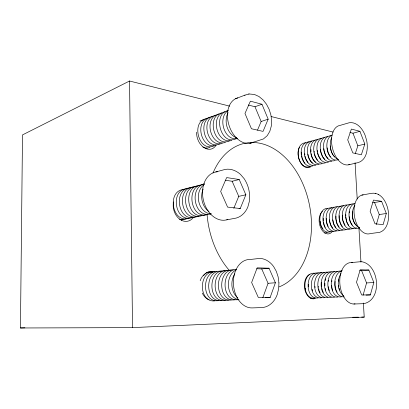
<?xml version="1.0" encoding="UTF-8"?>
<svg xmlns="http://www.w3.org/2000/svg" width="409" height="409" viewBox="0 0 409 409"><rect width="100%" height="100%" fill="white"/><g stroke="black" fill="none" stroke-linecap="round" stroke-linejoin="round"><path stroke-width="0.61" d="M363.381 303.049L364.214 317.082L132.526 327.619L20.45 327.982L22.505 134.904L129.541 81.018L229.786 106.161M349.306 212.854L349.475 211.627M352.757 211.688C352.062 216.407 352.762 222.067 356.5 225.385M335.186 281.448L335.053 285.211L335.978 289.654M338.647 281.213L338.862 279.628M331.76 281.683L331.909 280.635M328.447 281.392L328.591 280.354M321.54 283.401L321.689 282.374M370.355 294.894L373.836 282.491L368.841 270.042L360.191 269.751L356.505 282.271L361.679 294.966L370.355 294.894L366.101 295.094M386.306 213.483L383.1 224.679L375.002 223.769L370.13 211.341L373.514 200.062L381.592 201.294L386.306 213.483L379.255 214.572L376.357 224.505M363.064 295.237L366.582 282.951L361.602 270.625L359.746 270.569M325.237 280.589L325.784 278.826M364.823 144.05L361.351 154.806L352.788 152.879L347.716 139.873L351.382 129.065L359.925 131.315L364.823 144.05L357.849 145.824L355.319 153.528M270.196 297.292L275.4 282.767L269.025 268.207L257.174 267.839L251.637 282.522L258.294 297.42L270.196 297.292L265.293 297.537M331.592 137.802C328.57 145.129 330.508 156.039 338.284 159.51M262.839 297.66L268.064 283.299L261.724 268.912L256.74 268.764M240.226 208.534L245.86 194.791L239.219 179.51L226.652 177.588L220.661 191.448L227.598 207.112L240.226 208.534L239.04 208.769M200.185 280.748C201.688 275.625 206.811 270.835 212.435 272.189M233.81 208.258L238.749 196.361L232.148 181.264L225.252 180.241M268.156 119.162L263.053 131.386L251.443 128.753L244.981 113.467L250.4 101.176L261.959 104.239L268.156 119.162L261.147 121.499L257.486 130.149M203.166 189.086C199.883 196.637 202.092 206.785 208.968 211.596M228.115 112.567C223.498 121.253 227.194 134.454 236.831 137.884M299.536 147.306L298.948 148.401A12.137 7.715 76.5 0 0 300.901 163.027A12.137 7.715 76.5 0 0 310.712 166.811M341.019 273.452C336.791 280.216 337.169 290.891 343.713 296.039M354.91 205.119C350.503 211.98 351.602 224.02 359.47 227.798M234.868 273.769C230.068 281.09 231.008 292.246 237.854 298.018M203.58 275.487L205.799 273.232A14.438 10.849 85.9 0 1 212.905 271.653M235.952 138.717C220.84 146.31 212.118 113.349 228.207 110.573M229.521 140.762C214.454 148.365 205.727 115.721 221.796 112.945M220.124 143.748C205.062 151.212 196.397 119.29 212.44 116.401M214.025 145.686C199.025 153.171 190.349 121.519 206.361 118.646M204.495 184.295C193.759 191.432 197.7 212.782 211.003 213.968M228.002 110.64C217.481 117.669 224.117 141.458 237.69 138.585M199.95 121.003L203.375 119.75M359.378 227.721C354.306 230.492 350.401 223.646 349.547 219.444C348.325 213.866 348.785 205.768 354.925 203.334M356.536 227.905C344.439 233.447 341.014 203.493 353.529 203.8M353.223 228.37C340.61 233.948 337.614 202.204 351.208 204.674M349.935 228.83C337.814 234.377 334.398 204.658 346.929 204.955M346.162 229.577C334.311 233.687 331.392 205.318 343.678 205.522M342.936 230.032C330.595 234.168 328.11 204.045 341.443 206.376M339.736 230.482C327.767 234.367 324.961 206.647 337.256 206.647M336.566 230.927C324.588 234.827 321.791 207.194 334.087 207.199M333.427 231.366C321.05 235.533 318.616 205.717 331.939 208.033M330.314 231.806C318.325 235.732 315.538 208.278 327.839 208.293M327.226 232.235L326.183 232.803L324.47 232.966M236.254 269.863C224.884 275.436 225.88 297.231 238.928 299.838M211.289 213.733C194.597 219.469 188.38 187.542 204.474 183.805M207.537 214.592C190.042 219.694 185.195 184.602 203.575 184.571M338.361 159.725C326.873 163.217 322.471 138.994 332.2 135.036M201.611 215.676C183.948 221.862 178.58 186.202 197.179 186.202M205.298 214.837C187.378 222.015 181.438 185.41 200.359 185.389M195.338 216.939C177.741 223.14 172.393 187.792 190.931 187.797M335.053 160.522C323.044 164.418 318.432 136.54 330.881 135.67M198.953 216.11C181.407 223.227 175.185 187.9 193.452 187.02M189.203 218.171C171.974 224.326 166.335 190.205 184.234 189.372M328.529 162.097C316.203 165.809 311.77 137.787 324.874 137.506M192.746 217.358C175.277 224.48 169.06 189.469 187.276 188.6M331.776 161.315C319.761 165.231 315.15 137.45 327.604 136.586M181.233 220.165L183.201 219.377M322.123 163.646C309.971 167.317 305.482 140.435 317.962 139.275M186.678 218.58L184.219 219.567L181.555 219.72L179.398 219.158M325.313 162.874C312.987 166.616 308.555 138.677 321.663 138.4M315.84 165.164C303.688 168.891 299.199 142.163 311.684 141.023M318.969 164.408C306.638 168.206 302.215 140.425 315.324 140.169M309.664 166.652C297.522 170.435 293.028 143.861 305.518 142.741M312.737 165.911C300.411 169.761 295.993 142.138 309.097 141.903M235.512 98.748L244.648 95.236L249.071 93.963L254.475 94.484L259.004 96.544L263.11 99.929L266.479 104.203L269.137 109.326L270.86 114.781L271.627 120.497L271.341 125.921L269.817 131.325L267.256 135.64L263.422 138.953L249.873 143.339M248.299 105.021L254.981 106.749L261.959 104.239M231.75 140.476C216.606 144.602 209.52 115.123 224.986 111.764M225.385 142.496C210.303 146.703 203.212 117.409 218.641 114.106M222.256 143.487C207.199 147.736 200.108 118.533 215.523 115.261M216.09 145.446C201.1 149.766 193.999 120.752 209.382 117.531M210.057 147.358L207.792 148.043L205.344 147.92L202.854 146.995M205.952 148.641L207.082 148.298M244.648 95.236L245.027 95.128M248.698 94.07L249.071 93.963M349.91 132.429L352.967 133.216L359.925 131.315M215.829 171.949L225.068 169.438C230.65 168.36 236.279 170.609 240.4 174.326L244.193 178.728C248.58 185.384 250.426 193.554 249.337 201.448L247.813 207.051C245.702 212.174 241.617 216.632 236.131 218.089L226.744 219.832M232.148 181.264L239.219 179.51M363.99 303.616C382.625 299.731 379.48 264.511 361.495 261.658M348.662 164.796L357.926 162.654C367.159 160.001 368.402 148.002 366.561 140.118L365.165 135.435C362.752 128.978 356.965 121.575 349.189 122.751L340.017 125.41A20.169 12.004 76.7 0 0 332.537 148.416A20.169 12.004 76.7 0 0 349.859 164.413M344.214 296.868C332.384 297.435 331.52 273.176 342.221 270.681M238.749 196.361L245.86 194.791M337.972 297.052C324.659 298.938 324.296 269.413 338.018 271.402M341.377 296.893C328.074 298.754 327.691 269.148 341.418 271.121M334.598 297.205C321.275 299.112 320.932 269.679 334.649 271.678M327.946 297.512C314.608 299.465 314.311 270.201 328.008 272.23M331.254 297.358C317.926 299.291 317.604 269.94 331.31 271.954M321.418 297.808C308.069 299.802 307.813 270.717 321.489 272.767M324.669 297.66C311.321 299.633 311.044 270.461 324.731 272.496M318.202 297.956C304.848 299.971 304.613 270.973 318.279 273.028M310.63 298.509L311.857 298.248M315.017 298.105C301.658 300.134 301.438 271.223 315.094 273.294M235.175 299.777C218.145 302.757 217 270.359 233.329 269.654M238.549 299.613C221.494 302.573 220.344 270.047 236.699 269.316M228.534 300.104C211.039 303.299 210.558 269.035 227.823 270.513M231.33 300.037C214.204 302.328 214.071 268.744 231.116 270.185M361.929 195.083L371.208 193.365C382.262 191.524 388.1 204.827 388.55 213.892L388.55 213.953C388.99 220.758 387.078 229.889 379.721 232.338L370.36 233.559A19.75 11.621 80.6 0 1 354.577 216.985A19.75 11.621 80.6 0 1 363.126 194.853M218.846 300.579C201.949 303.642 200.834 271.883 217.046 271.279M222.041 300.421C204.587 303.647 204.137 269.659 221.341 271.157M225.272 300.262C207.511 303.529 207.445 268.442 225.119 270.932M215.062 300.85C198.13 303.003 198.186 270.293 215.001 271.786M372.691 202.225L374.557 202.501L381.592 201.294M206.591 272.363L208.8 272.399M261.724 268.912L269.025 268.207M351.587 262.547L361.111 261.663M361.602 270.625L368.841 270.042M268.064 283.299L275.4 282.767M366.582 282.951L373.836 282.491M20.45 327.982L24.908 327.803M353.964 303.999L363.606 303.662M352.711 317.272L358.463 317.174M361.658 317.123L364.214 317.082M271.249 116.56L333.13 132.081M375.334 193.252L375.677 193.38M378.371 194.403L378.683 194.52M312.44 162.818C309.761 160.788 308.447 157.429 308.003 154.188M315.59 162.041C312.977 160.052 311.663 156.79 311.188 153.62M324.761 159.27L322.655 156.724L320.953 152.148M328.028 158.462L325.922 155.901L324.225 151.304M334.659 156.826C331.673 154.111 330.574 149.842 330.472 145.931M322.916 228.871L321.443 226.397M332.696 228.007L330.84 224.986M335.886 227.547L333.795 224.009L332.849 219.858M339.107 227.077L337.016 223.524L336.07 219.352M342.353 226.606L340.262 223.038L339.317 218.841M345.058 225.339L343.033 220.794M304.884 163.171L303.672 161.494L302.159 157.649M348.657 225.252L346.852 222.041L345.815 217.174M352.282 225.165L350.196 221.535L349.153 216.647M307.972 162.404L305.774 158.631L305.068 156.258M317.415 160.057L315.216 156.223L314.511 153.815M320.625 159.259L318.422 155.405L317.716 152.986M330.431 156.821L328.228 152.905L327.149 147.848M319.347 291.193L320.104 292.68M322.645 291.009L323.401 292.501M336.157 290.257L337.164 292.287M325.252 227.399L324.311 225.441L323.463 221.954M328.151 226.443L326.771 222.695L326.408 218.37M254.981 106.749L261.147 121.499M374.557 202.501L379.255 214.572M352.967 133.216L357.849 145.824M312.128 289.229L312.665 290.973M321.924 288.652L322.466 290.421M318.631 288.846L319.168 290.605M325.252 288.452L325.794 290.232M332.011 288.054L332.727 290.446M328.795 288.851L329.337 290.635M320.533 223.657L321.208 225.911M339.076 288.253L339.618 290.063M329.93 222.205L330.605 224.495M301.796 155.803L301.98 157.056M318.253 286.274L318.401 287.302M314.986 286.479L315.14 287.501M305.569 288.345L305.753 289.608M338.591 285.528L338.821 287.118M317.348 150.425L317.568 151.959M314.143 151.264L314.291 152.286M331.627 285.431L331.934 287.532M320.181 221.223L320.446 223.048M328.386 286.689L328.616 288.258M304.705 153.743L304.889 155.001M321.699 287.098L321.54 283.933M342.599 218.324L342.865 220.211M323.851 148.712L324.148 150.788M320.584 149.571L320.881 151.632M329.572 219.74L329.843 221.591M355.063 162.716L357.215 199.076M358.918 227.777L360.963 262.225M129.541 81.018L132.526 327.619M345.799 214.618L345.809 216.151M342.491 215.149L342.507 217.695M339.214 215.681L339.23 218.217M335.968 216.208L335.978 218.728M324.864 283.181L324.874 285.855M323.274 218.258L323.284 220.732M310.963 149.566L310.968 152.097M308.55 284.27L308.555 286.883M301.617 152.056L301.617 154.556M193.252 217.614A14.622 11.258 77.2 0 1 180.277 219.597A14.622 11.258 77.2 0 1 173.206 204.382M173.252 203.759A14.622 11.258 77.2 0 1 173.513 201.918M322.486 211.366A11.948 7.52 80.8 0 0 319.276 222.808A11.948 7.52 80.8 0 0 325.477 233.329L327.486 233.912A11.948 7.52 80.8 0 0 331.98 231.883M315.334 298.417A12.51 8.114 84.9 0 1 307.261 295.247L305.82 292.634A12.51 8.114 84.9 0 1 309.94 274.281M209.183 299.817A14.438 10.849 85.9 0 1 202.281 293.074M216.054 145.205A14.054 10.148 71.7 0 1 202.337 146.34L200.047 143.733A14.054 10.148 71.7 0 1 196.617 132.209M229.633 270.753A74.075 51.493 79.7 0 1 207.061 214.239M213.002 173.048A74.075 51.493 79.7 0 1 246.653 142.925M247.256 142.838A74.075 51.493 79.7 0 1 308.989 202.767A74.075 51.493 79.7 0 1 279.142 286.893M253.273 142.199A23.558 16.058 72.4 0 1 229.342 126.32A23.558 16.058 72.4 0 1 237.772 97.889M227.859 219.48A24.566 17.95 77.2 0 1 203.263 199.607A24.566 17.95 77.2 0 1 217.578 171.729M355.058 303.897A20.793 12.643 84.4 0 1 339.823 283.14A20.793 12.643 84.4 0 1 352.686 262.675M278.933 282.875L278.652 288.81L277.23 294.562C274.92 301.239 269.142 307.328 261.709 307.578L252.016 307.916A24.264 17.26 85.2 0 1 233.416 283.544A24.264 17.26 85.2 0 1 250.247 259.485L259.812 258.401C265.472 258.56 270.446 262.082 273.631 266.571L276.346 271.392L278.151 276.944L278.933 282.875"/></g></svg>
